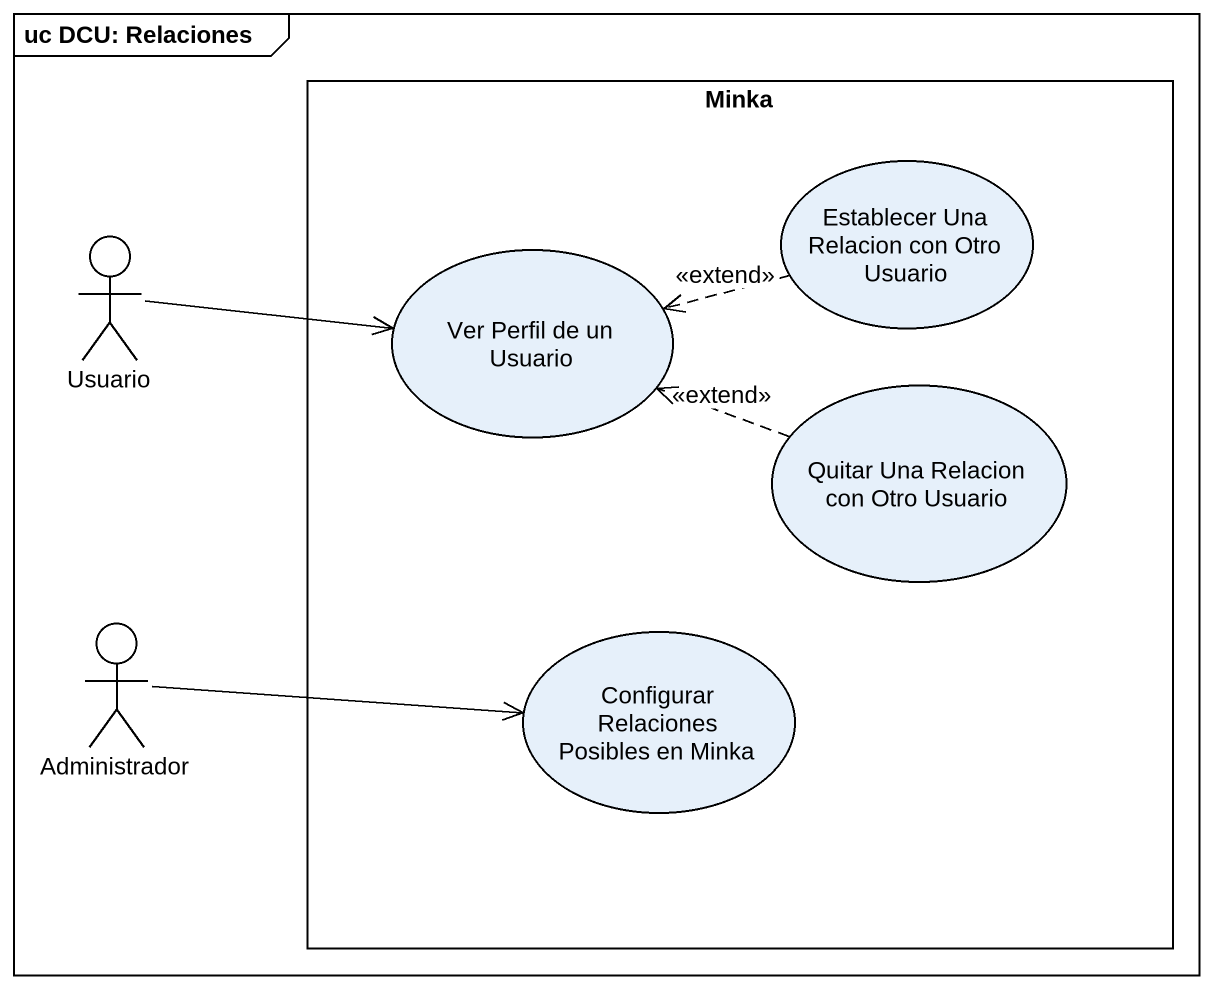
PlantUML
@startuml
mainframe uc DCU: Relaciones
rectangle Minka {
  usecase "Establecer Una Relacion con Otro Usuario" as Establecer_Una_Relacion_con
  usecase "Ver Perfil de un Usuario" as Ver_Perfil_de_un_Usuario
  usecase "Quitar Una Relacion con Otro Usuario" as Quitar_Una_Relacion_con
  usecase "Configurar Relaciones Posibles en Minka" as Configurar_Relaciones
}
actor Usuario
actor Administrador
Establecer_Una_Relacion_con .left.> Ver_Perfil_de_un_Usuario : <<extend>>
Usuario -right-> Ver_Perfil_de_un_Usuario
Quitar_Una_Relacion_con .left.> Ver_Perfil_de_un_Usuario : <<extend>>
Administrador -right-> Configurar_Relaciones
@enduml
